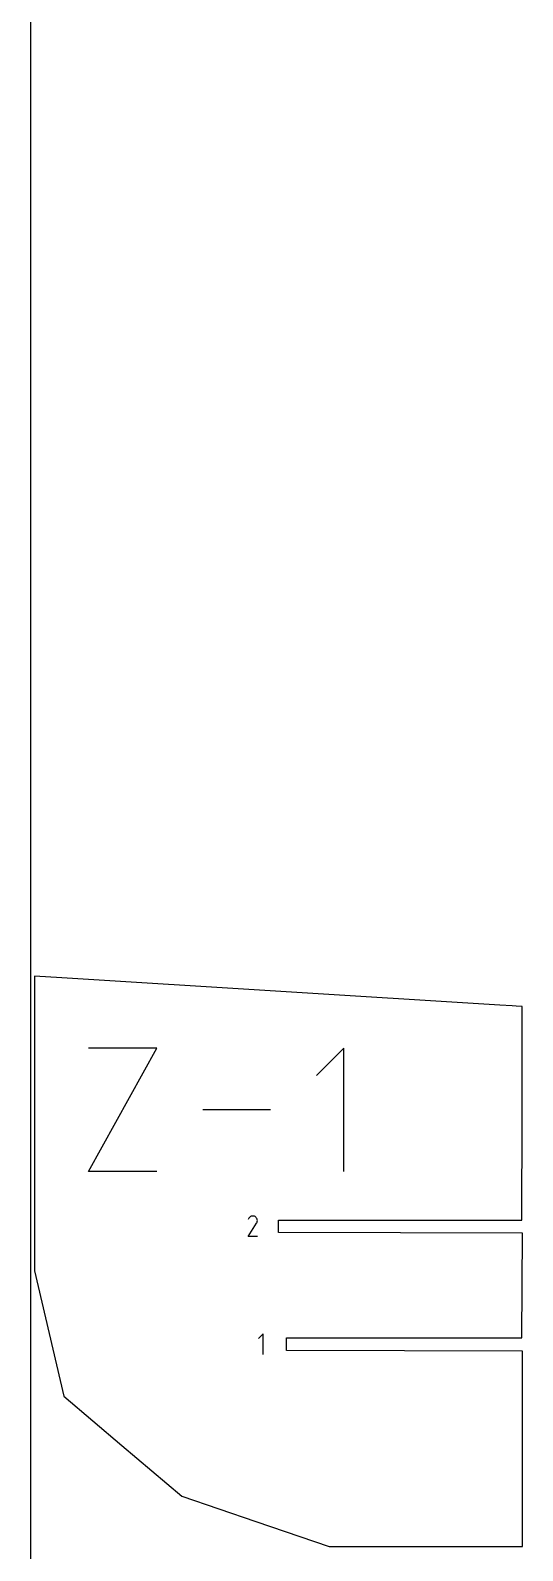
# Model space of a CAD drawing. Extents: x 0 to 3000, y 0 to 3000.
# Drawn here: x 0 to 192, y 906 to 1500 of the extents above; entities that cross this region are included whole.
import ezdxf

# ---------------------------------------------------------------- set-up
doc = ezdxf.new("R2010")
doc.units = 0

msp = doc.modelspace()

# ---------------------------------------------------------------- linework, layer by layer
at = {"layer": 'annotation', "color": 1}
for p, q in [((22.665896, 1054.506105), (49.380538, 1102.619013)), ((49.380538, 1102.619013), (22.665896, 1102.619013)), ((122.470159, 1102.619013), (111.774044, 1091.91988)), ((122.470159, 1054.506105), (122.470159, 1102.619013)), ((93.73472, 1078.562559), (67.427405, 1078.562559)), ((49.380538, 1054.506105), (22.665896, 1054.506105)), ((85.111322, 1029.067671), (88.394403, 1034.353009)), ((85.349627, 1036.178169), (85.116339, 1035.730658)), ((85.534759, 1036.440689), (85.349627, 1036.178169)), ((85.756876, 1036.659833), (85.534759, 1036.440689)), ((86.009223, 1036.833845), (85.756876, 1036.659833)), ((86.285044, 1036.96097), (86.009223, 1036.833845)), ((86.577584, 1037.039454), (86.285044, 1036.96097)), ((86.880088, 1037.067541), (86.577584, 1037.039454)), ((87.1858, 1037.043477), (86.880088, 1037.067541)), ((87.487966, 1036.965506), (87.1858, 1037.043477)), ((87.779829, 1036.831875), (87.487966, 1036.965506)), ((88.040869, 1036.646511), (87.779829, 1036.831875)), ((87.779829, 1036.831875), (87.779829, 1036.831875)), ((88.259127, 1036.424076), (88.040869, 1036.646511)), ((88.432662, 1036.171387), (88.259127, 1036.424076)), ((88.394403, 1034.353009), (88.398328, 1034.357865)), ((88.394403, 1034.353009), (88.394403, 1034.353009)), ((88.398328, 1034.357865), (88.402091, 1034.362763)), ((88.402091, 1034.362763), (88.405719, 1034.367744)), ((88.405719, 1034.367744), (88.409235, 1034.372848)), ((88.409235, 1034.372848), (88.412664, 1034.378118)), ((88.412664, 1034.378118), (88.416031, 1034.383594)), ((88.416031, 1034.383594), (88.419362, 1034.389317)), ((88.419362, 1034.389317), (88.422679, 1034.39533)), ((88.422679, 1034.39533), (88.426009, 1034.401673)), ((88.426009, 1034.401673), (88.561567, 1034.692727)), ((88.426009, 1034.401673), (88.426009, 1034.401673)), ((88.559533, 1035.89526), (88.432662, 1036.171387)), ((88.6378, 1035.602513), (88.559533, 1035.89526)), ((88.561567, 1034.692727), (88.640758, 1034.994429)), ((88.665522, 1035.299964), (88.6378, 1035.602513)), ((88.640758, 1034.994429), (88.665522, 1035.299964)), ((88.664314, 1029.067671), (85.111322, 1029.067671)), ((90.884437, 991.016904), (89.105935, 989.2379)), ((90.884437, 983.016904), (90.884437, 991.016904))]:
    msp.add_line(p, q, dxfattribs=at)
at = {"layer": 'boundary', "color": 5}
for p, q in [((1.587505, 1130.75727), (1.5875, 1100.166588)), ((12.249241, 1130.093018), (1.587505, 1130.75727)), ((183.423913, 1119.428453), (12.249241, 1130.093018)), ((188.216012, 1119.129895), (183.423913, 1119.428453)), ((189.794066, 1119.031579), (188.216012, 1119.129895)), ((192.106591, 1118.887505), (189.794066, 1119.031579)), ((192.107959, 1117.483192), (192.106591, 1118.887505)), ((192.109407, 1115.995457), (192.107959, 1117.483192)), ((192.110244, 1115.135977), (192.109407, 1115.995457)), ((192.11085, 1114.513973), (192.110244, 1115.135977)), ((192.111612, 1113.729848), (192.11085, 1114.513973)), ((192.121724, 1103.343964), (192.111612, 1113.729848)), ((1.5875, 1100.166588), (1.5875, 1015.686852)), ((192.123276, 1101.74876), (192.121724, 1103.343964)), ((192.12516, 1099.814083), (192.123276, 1101.74876)), ((192.127402, 1097.513041), (192.12516, 1099.814083)), ((192.130004, 1094.837676), (192.127402, 1097.513041)), ((192.13295, 1091.811645), (192.130004, 1094.837676)), ((192.136174, 1088.503711), (192.13295, 1091.811645)), ((192.139547, 1085.037753), (192.136174, 1088.503711)), ((192.1429, 1081.593083), (192.139547, 1085.037753)), ((192.146019, 1078.388033), (192.1429, 1081.593083)), ((191.992514, 1035.517736), (192.148689, 1075.646839)), ((192.148689, 1075.646839), (192.146019, 1078.388033)), ((96.938821, 1030.617736), (96.938822, 1035.517736)), ((96.938822, 1035.517736), (191.992514, 1035.517736)), ((192.192771, 1030.367736), (96.938821, 1030.617736)), ((192.037348, 989.466904), (192.192771, 1030.367736)), ((1.5875, 1015.686852), (7.352668, 991.184894)), ((7.352668, 991.184894), (13.107494, 966.726847)), ((100.045938, 984.566904), (100.045938, 989.466904)), ((100.045938, 989.466904), (192.037348, 989.466904)), ((192.237605, 984.316904), (100.045938, 984.566904)), ((192.248878, 972.739047), (192.237605, 984.316904)), ((192.260483, 960.821894), (192.248878, 972.739047)), ((13.107494, 966.726847), (35.695705, 947.52686)), ((192.262878, 958.362039), (192.260483, 960.821894)), ((192.265513, 955.653553), (192.262878, 958.362039)), ((192.268239, 952.854492), (192.265513, 955.653553)), ((192.270907, 950.112171), (192.268239, 952.854492)), ((192.273406, 947.544079), (192.270907, 950.112171)), ((35.695705, 947.52686), (59.096964, 927.6358)), ((192.275662, 945.229308), (192.273406, 947.544079)), ((192.277629, 943.209407), (192.275662, 945.229308)), ((192.279297, 941.495403), (192.277629, 943.209407)), ((192.280678, 940.076645), (192.279297, 941.495403)), ((192.281795, 938.929455), (192.280678, 940.076645)), ((192.282677, 938.023794), (192.281795, 938.929455)), ((192.283354, 937.327966), (192.282677, 938.023794)), ((192.283858, 936.811405), (192.283354, 937.327966)), ((192.284572, 936.076309), (192.283858, 936.811405)), ((192.284572, 923.270665), (192.284572, 936.076309)), ((59.096964, 927.6358), (88.112019, 917.770688)), ((192.284572, 908.034596), (192.284572, 923.270665)), ((88.112019, 917.770688), (116.747562, 908.034595)), ((116.747562, 908.034595), (151.749412, 908.034595)), ((151.749412, 908.034595), (192.284572, 908.034596))]:
    msp.add_line(p, q, dxfattribs=at)
at = {"layer": 'frame', "color": 5}
msp.add_line((0, 3000), (0, 0), dxfattribs=at)

doc.saveas('drawing.dxf')
